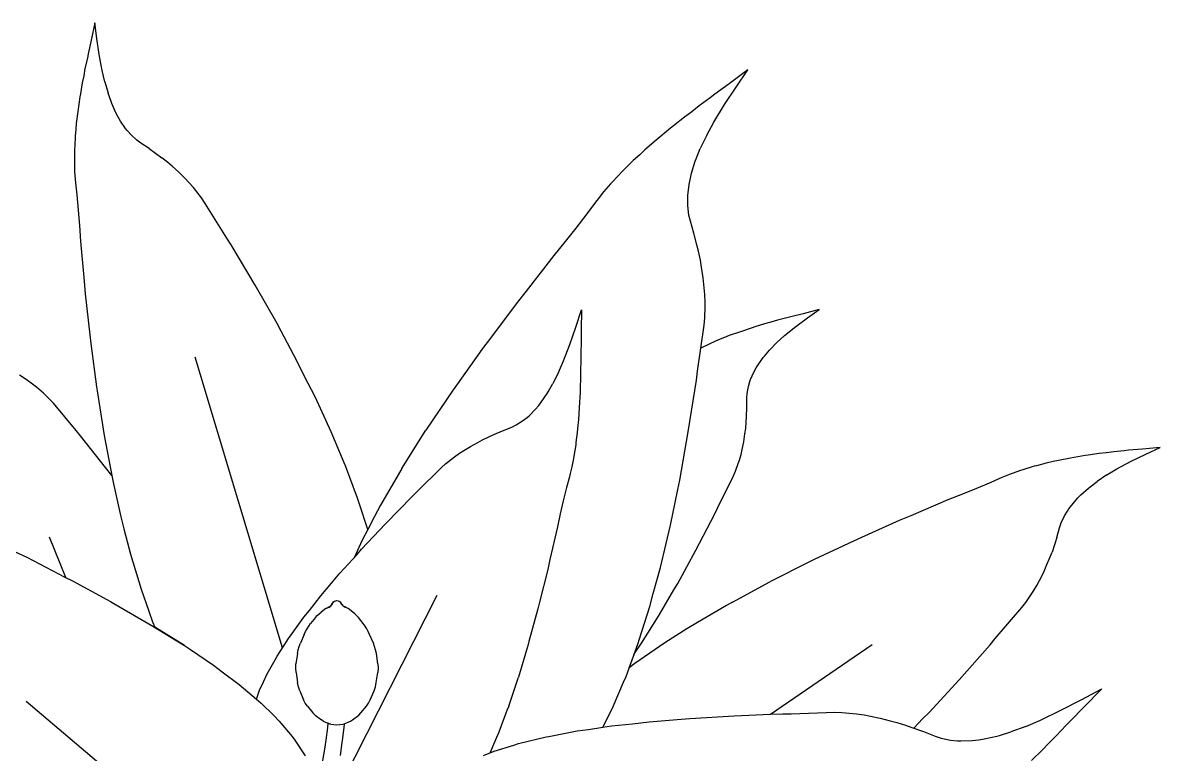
# Model space of a CAD drawing. Header units: metres. Extents: x 244.4 to 340.3, y -4.1 to 64.3.
# Drawn here: x 250.6925 to 251.1554, y 47.1249 to 47.4226 of the extents above; entities that cross this region are included whole.
import ezdxf

# ---------------------------------------------------------------- set-up
doc = ezdxf.new("R2010")
doc.units = ezdxf.units.M
doc.layers.add('Edges', color=7, linetype='Continuous')

msp = doc.modelspace()

# ---------------------------------------------------------------- linework, layer by layer
at = {"layer": 'Edges'}
for p, q in [((250.72186, 47.42256), (250.72032, 47.41542)), ((250.72268, 47.41613), (250.72186, 47.42256)), ((250.72361, 47.40963), (250.72268, 47.41613)), ((250.72032, 47.41542), (250.71907, 47.40996)), ((250.71877, 47.40818), (250.71781, 47.40397)), ((250.71907, 47.40996), (250.71877, 47.40818)), ((250.72479, 47.40315), (250.72361, 47.40963)), ((250.71781, 47.40397), (250.71731, 47.4009)), ((250.72585, 47.39852), (250.72479, 47.40315)), ((250.98751, 47.40341), (250.97991, 47.39771)), ((250.98275, 47.39639), (250.98751, 47.40341)), ((250.7167, 47.39812), (250.71599, 47.39363)), ((250.71731, 47.4009), (250.7167, 47.39812)), ((250.72585, 47.39852), (250.72719, 47.39389)), ((250.97991, 47.39771), (250.97406, 47.39349)), ((250.71599, 47.39363), (250.71574, 47.39241)), ((250.72842, 47.39047), (250.72719, 47.39389)), ((250.97406, 47.39349), (250.97227, 47.39202)), ((250.97808, 47.3893), (250.98275, 47.39639)), ((250.71574, 47.39241), (250.71489, 47.38641)), ((250.72872, 47.38965), (250.72842, 47.39047)), ((250.73042, 47.38589), (250.72872, 47.38965)), ((250.96778, 47.3888), (250.9647, 47.3863)), ((250.97227, 47.39202), (250.96778, 47.3888)), ((250.9737, 47.38211), (250.97808, 47.3893)), ((250.71489, 47.38641), (250.71428, 47.38155)), ((250.73122, 47.38443), (250.73042, 47.38589)), ((250.7323, 47.38253), (250.73122, 47.38443)), ((250.96178, 47.38419), (250.95733, 47.38056)), ((250.9647, 47.3863), (250.96178, 47.38419)), ((250.71412, 47.3793), (250.71381, 47.37637)), ((250.71428, 47.38155), (250.71412, 47.3793)), ((250.73435, 47.37955), (250.7323, 47.38253)), ((250.73503, 47.37873), (250.73435, 47.37955)), ((250.95606, 47.37963), (250.95024, 47.37476)), ((250.95733, 47.38056), (250.95606, 47.37963)), ((250.9708, 47.37685), (250.9737, 47.38211)), ((250.71381, 47.37637), (250.71363, 47.37231)), ((250.73654, 47.37701), (250.73503, 47.37873)), ((250.73888, 47.37484), (250.73654, 47.37701)), ((250.74053, 47.3736), (250.73888, 47.37484)), ((250.95024, 47.37476), (250.94562, 47.37081)), ((250.9708, 47.37685), (250.96819, 47.3714)), ((250.71355, 47.37132), (250.71348, 47.3665)), ((250.71363, 47.37231), (250.71355, 47.37132)), ((250.74399, 47.37135), (250.74053, 47.3736)), ((250.74399, 47.37135), (250.74908, 47.36764)), ((250.94562, 47.37081), (250.9436, 47.36888)), ((250.9665, 47.36718), (250.96819, 47.3714)), ((250.71348, 47.3665), (250.71352, 47.3655)), ((250.71352, 47.3655), (250.71359, 47.3619)), ((250.75149, 47.36572), (250.74908, 47.36764)), ((250.75327, 47.36415), (250.75149, 47.36572)), ((250.94089, 47.36647), (250.93736, 47.36296)), ((250.9436, 47.36888), (250.94089, 47.36647)), ((250.9646, 47.3613), (250.96611, 47.36617)), ((250.96611, 47.36617), (250.9665, 47.36718)), ((250.71359, 47.3619), (250.71383, 47.3589)), ((250.756, 47.36172), (250.75327, 47.36415)), ((250.75845, 47.35926), (250.756, 47.36172)), ((250.93648, 47.36213), (250.93246, 47.35789)), ((250.93736, 47.36296), (250.93648, 47.36213)), ((250.96415, 47.35929), (250.9646, 47.3613)), ((250.71383, 47.3589), (250.71392, 47.35746)), ((250.71392, 47.35746), (250.71446, 47.35251)), ((250.76008, 47.35759), (250.75845, 47.35926)), ((250.76194, 47.35549), (250.76008, 47.35759)), ((250.93168, 47.35697), (250.92883, 47.35374)), ((250.93246, 47.35789), (250.93168, 47.35697)), ((250.96311, 47.35227), (250.96361, 47.35668)), ((250.96361, 47.35668), (250.96415, 47.35929)), ((250.71446, 47.35251), (250.71504, 47.34624)), ((250.76288, 47.35431), (250.76194, 47.35549)), ((250.76527, 47.35125), (250.76288, 47.35431)), ((250.76676, 47.34906), (250.76527, 47.35125)), ((250.92883, 47.35374), (250.92662, 47.3509)), ((250.96308, 47.35096), (250.96311, 47.35227)), ((250.77555, 47.33489), (250.76676, 47.34906)), ((250.92555, 47.34958), (250.92206, 47.34485)), ((250.92662, 47.3509), (250.92555, 47.34958)), ((250.96312, 47.34818), (250.96308, 47.35096)), ((250.96358, 47.34431), (250.96312, 47.34818)), ((250.71504, 47.34624), (250.71553, 47.3401)), ((250.92206, 47.34485), (250.91761, 47.33903)), ((250.96415, 47.34183), (250.96358, 47.34431)), ((250.96562, 47.337), (250.96415, 47.34183)), ((250.71553, 47.3401), (250.71595, 47.33371)), ((250.91761, 47.33903), (250.91321, 47.3335)), ((250.71595, 47.33371), (250.71748, 47.31747)), ((250.7773, 47.33215), (250.77555, 47.33489)), ((250.91321, 47.3335), (250.90859, 47.3279)), ((250.96683, 47.33215), (250.96562, 47.337)), ((250.78705, 47.3158), (250.7773, 47.33215)), ((250.90859, 47.3279), (250.89729, 47.31329)), ((250.9675, 47.32956), (250.96683, 47.33215)), ((250.96826, 47.32592), (250.9675, 47.32956)), ((250.9687, 47.32311), (250.96826, 47.32592)), ((250.96939, 47.3188), (250.9687, 47.32311)), ((250.96978, 47.31471), (250.96939, 47.3188)), ((250.71748, 47.31747), (250.7179, 47.3123)), ((250.79596, 47.30016), (250.78705, 47.3158)), ((250.97002, 47.31199), (250.96978, 47.31471)), ((250.7179, 47.3123), (250.71979, 47.29557)), ((250.89729, 47.31329), (250.89367, 47.30876)), ((250.97014, 47.30872), (250.97002, 47.31199)), ((250.89367, 47.30876), (250.88244, 47.29368)), ((250.91752, 47.29863), (250.9199, 47.30568)), ((250.9199, 47.30568), (250.91972, 47.29752)), ((250.97002, 47.30251), (250.97012, 47.30696)), ((250.97012, 47.30696), (250.97014, 47.30872)), ((251.0166, 47.30588), (251.01006, 47.30417)), ((251.01184, 47.30246), (251.0166, 47.30588)), ((250.79762, 47.297), (250.79596, 47.30016)), ((250.96973, 47.29951), (250.97002, 47.30251)), ((250.99689, 47.30066), (250.99436, 47.30002)), ((250.9996, 47.3015), (250.99689, 47.30066)), ((251.00346, 47.30245), (250.9996, 47.3015)), ((251.00504, 47.30295), (251.00346, 47.30245)), ((251.01006, 47.30417), (251.00504, 47.30295)), ((251.0071, 47.29895), (251.01184, 47.30246)), ((250.71979, 47.29557), (250.72016, 47.29202)), ((250.80408, 47.285), (250.79762, 47.297)), ((250.91509, 47.29169), (250.91752, 47.29863)), ((250.91972, 47.29752), (250.91971, 47.29139)), ((250.96841, 47.29018), (250.96973, 47.29951)), ((250.9841, 47.29671), (250.97993, 47.29524)), ((250.98931, 47.29847), (250.9841, 47.29671)), ((250.99041, 47.29876), (250.98931, 47.29847)), ((250.99436, 47.30002), (250.99041, 47.29876)), ((251.00252, 47.29524), (251.0071, 47.29895)), ((250.72016, 47.29202), (250.72252, 47.27447)), ((250.88244, 47.29368), (250.88004, 47.29056)), ((250.91249, 47.28495), (250.91509, 47.29169)), ((250.91971, 47.29139), (250.91959, 47.28941)), ((250.97147, 47.29168), (250.96841, 47.29018)), ((250.97229, 47.29202), (250.97147, 47.29168)), ((250.97559, 47.29352), (250.97229, 47.29202)), ((250.97806, 47.29446), (250.97559, 47.29352)), ((250.97993, 47.29524), (250.97806, 47.29446)), ((250.99937, 47.29242), (250.99637, 47.28938)), ((250.99937, 47.29242), (251.00252, 47.29524)), ((250.79816, 47.16817), (250.76266, 47.28651)), ((250.88004, 47.29056), (250.86875, 47.2747)), ((250.91959, 47.28941), (250.91962, 47.28476)), ((250.96707, 47.28075), (250.96841, 47.29018)), ((250.99168, 47.28335), (250.99379, 47.28633)), ((250.99379, 47.28633), (250.99428, 47.28692)), ((250.99428, 47.28692), (250.99637, 47.28938)), ((250.8072, 47.27868), (250.80408, 47.285)), ((250.91047, 47.28027), (250.91249, 47.28495)), ((250.91962, 47.28476), (250.91946, 47.28141)), ((250.98999, 47.28039), (250.99093, 47.28208)), ((250.99093, 47.28208), (250.99168, 47.28335)), ((250.69392, 47.27736), (250.69113, 47.27913)), ((250.69643, 47.27553), (250.69392, 47.27736)), ((250.81142, 47.27031), (250.8072, 47.27868)), ((250.91047, 47.28027), (250.90821, 47.27572)), ((250.91948, 47.27841), (250.91925, 47.2736)), ((250.91946, 47.28141), (250.91948, 47.27841)), ((250.96331, 47.25604), (250.96663, 47.27712)), ((250.96663, 47.27712), (250.96707, 47.28075)), ((250.98838, 47.27653), (250.98868, 47.27744)), ((250.98868, 47.27744), (250.98999, 47.28039)), ((250.69809, 47.27428), (250.69643, 47.27553)), ((250.7, 47.27269), (250.69809, 47.27428)), ((250.70098, 47.27179), (250.7, 47.27269)), ((250.72252, 47.27447), (250.72273, 47.27281)), ((250.72273, 47.27281), (250.72563, 47.25465)), ((250.86768, 47.27324), (250.85657, 47.25675)), ((250.86875, 47.2747), (250.86768, 47.27324)), ((250.90586, 47.27164), (250.90631, 47.27241)), ((250.90631, 47.27241), (250.90821, 47.27572)), ((250.91925, 47.2736), (250.91926, 47.2723)), ((250.98731, 47.2717), (250.98781, 47.27456)), ((250.98781, 47.27456), (250.98838, 47.27653)), ((250.70344, 47.26945), (250.70098, 47.27179)), ((250.70499, 47.26774), (250.70344, 47.26945)), ((250.71418, 47.25661), (250.70499, 47.26774)), ((250.81576, 47.26084), (250.81142, 47.27031)), ((250.90243, 47.26683), (250.90349, 47.26816)), ((250.90349, 47.26816), (250.90586, 47.27164)), ((250.91926, 47.2723), (250.91891, 47.26602)), ((250.98718, 47.2698), (250.98731, 47.2717)), ((250.98719, 47.26598), (250.98718, 47.2698)), ((250.89849, 47.2626), (250.90103, 47.26517)), ((250.90103, 47.26517), (250.90243, 47.26683)), ((250.91891, 47.26602), (250.91861, 47.26104)), ((250.98701, 47.26221), (250.98719, 47.26598)), ((250.81799, 47.25608), (250.81576, 47.26084)), ((250.89144, 47.25802), (250.89327, 47.2589)), ((250.89327, 47.2589), (250.89591, 47.26055)), ((250.89591, 47.26055), (250.89768, 47.26192)), ((250.89768, 47.26192), (250.89849, 47.2626)), ((250.91835, 47.25876), (250.91813, 47.25582)), ((250.91861, 47.26104), (250.91835, 47.25876)), ((250.98666, 47.25739), (250.98692, 47.26019)), ((250.98692, 47.26019), (250.98701, 47.26221)), ((250.716, 47.25447), (250.71418, 47.25661)), ((250.72619, 47.24164), (250.716, 47.25447)), ((250.72563, 47.25465), (250.72884, 47.23759)), ((250.72563, 47.25465), (250.7287, 47.23834)), ((250.82326, 47.2435), (250.81799, 47.25608)), ((250.84673, 47.24114), (250.85657, 47.25675)), ((250.87958, 47.25283), (250.8822, 47.25412)), ((250.8822, 47.25412), (250.88412, 47.25495)), ((250.88412, 47.25495), (250.88772, 47.25657)), ((250.88772, 47.25657), (250.89144, 47.25802)), ((250.91813, 47.25582), (250.9176, 47.25181)), ((250.95983, 47.23646), (250.96331, 47.25604)), ((250.98588, 47.25199), (250.98635, 47.25526)), ((250.98635, 47.25526), (250.98666, 47.25739)), ((250.87197, 47.24848), (250.87466, 47.25016)), ((250.87466, 47.25016), (250.87763, 47.25176)), ((250.87763, 47.25176), (250.87958, 47.25283)), ((250.91751, 47.25085), (250.9168, 47.24621)), ((250.9176, 47.25181), (250.91751, 47.25085)), ((250.98522, 47.24895), (250.98588, 47.25199)), ((251.15535, 47.24974), (251.14808, 47.24904)), ((251.14947, 47.247), (251.15535, 47.24974)), ((250.8645, 47.2431), (250.86816, 47.24596)), ((250.86816, 47.24596), (250.87021, 47.24738)), ((250.87021, 47.24738), (250.87197, 47.24848)), ((250.91659, 47.24526), (250.91597, 47.2419)), ((250.9168, 47.24621), (250.91659, 47.24526)), ((250.98409, 47.24453), (250.98477, 47.24693)), ((250.98477, 47.24693), (250.98522, 47.24895)), ((251.1188, 47.24539), (251.11398, 47.24449)), ((251.12476, 47.2464), (251.1188, 47.24539)), ((251.12601, 47.24654), (251.12476, 47.2464)), ((251.1305, 47.24723), (251.12601, 47.24654)), ((251.13334, 47.24749), (251.1305, 47.24723)), ((251.13641, 47.24794), (251.13334, 47.24749)), ((251.14071, 47.24831), (251.13641, 47.24794)), ((251.1425, 47.24857), (251.14071, 47.24831)), ((251.14808, 47.24904), (251.1425, 47.24857)), ((251.14357, 47.24414), (251.14947, 47.247)), ((250.7287, 47.23834), (250.72619, 47.24164)), ((250.82378, 47.24228), (250.82326, 47.2435)), ((250.82876, 47.22904), (250.82378, 47.24228)), ((250.84673, 47.24114), (250.8453, 47.23864)), ((250.85291, 47.23163), (250.86284, 47.24158)), ((250.86284, 47.24158), (250.8645, 47.2431)), ((250.91597, 47.2419), (250.91528, 47.23914)), ((250.98161, 47.23796), (250.98254, 47.24006)), ((250.98254, 47.24006), (250.98367, 47.24327)), ((250.98367, 47.24327), (250.98409, 47.24453)), ((251.09846, 47.24034), (251.09505, 47.23917)), ((251.0994, 47.24068), (251.09846, 47.24034)), ((251.10401, 47.24207), (251.0994, 47.24068)), ((251.10498, 47.24231), (251.10401, 47.24207)), ((251.1089, 47.24336), (251.10498, 47.24231)), ((251.11179, 47.24396), (251.1089, 47.24336)), ((251.11398, 47.24449), (251.11179, 47.24396)), ((251.13366, 47.23863), (251.13775, 47.24105)), ((251.13775, 47.24105), (251.14357, 47.24414)), ((250.72884, 47.23759), (250.72944, 47.23494)), ((250.8453, 47.23864), (250.8381, 47.22626)), ((250.91498, 47.23784), (250.91377, 47.23342)), ((250.91528, 47.23914), (250.91498, 47.23784)), ((250.95899, 47.23262), (250.95983, 47.23646)), ((250.9752, 47.22503), (250.98161, 47.23796)), ((251.08637, 47.23549), (251.08057, 47.23303)), ((251.09092, 47.23751), (251.08637, 47.23549)), ((251.09227, 47.23803), (251.09092, 47.23751)), ((251.09505, 47.23917), (251.09227, 47.23803)), ((251.12678, 47.23373), (251.12966, 47.23595)), ((251.13366, 47.23863), (251.12966, 47.23595)), ((250.72944, 47.23494), (250.7324, 47.2215)), ((250.85098, 47.22979), (250.85291, 47.23163)), ((250.91377, 47.23342), (250.91239, 47.22797)), ((250.95607, 47.2181), (250.95899, 47.23262)), ((251.07487, 47.2307), (251.06892, 47.22836)), ((251.08057, 47.23303), (251.07487, 47.2307)), ((251.12302, 47.23044), (251.12609, 47.2332)), ((251.12609, 47.2332), (251.12678, 47.23373)), ((250.82953, 47.22667), (250.82876, 47.22904)), ((250.83292, 47.21638), (250.82953, 47.22667)), ((250.8381, 47.22626), (250.83567, 47.22161)), ((250.84012, 47.21865), (250.85098, 47.22979)), ((250.91239, 47.22797), (250.91121, 47.22277)), ((251.06892, 47.22836), (251.05391, 47.22197)), ((251.11817, 47.22476), (251.1204, 47.22763)), ((251.1204, 47.22763), (251.12187, 47.22923)), ((251.12187, 47.22923), (251.12302, 47.23044)), ((250.7324, 47.2215), (250.73367, 47.21662)), ((250.83567, 47.22161), (250.83292, 47.21638)), ((250.91121, 47.22277), (250.91014, 47.2175)), ((250.96644, 47.20794), (250.974, 47.22249)), ((250.974, 47.22249), (250.9752, 47.22503)), ((251.05391, 47.22197), (251.04911, 47.21999)), ((251.11507, 47.21902), (251.11643, 47.22191)), ((251.11643, 47.22191), (251.1176, 47.22387)), ((251.1176, 47.22387), (251.11817, 47.22476)), ((250.83036, 47.20833), (250.84012, 47.21865)), ((250.91014, 47.2175), (250.90698, 47.2042)), ((250.95425, 47.21069), (250.95607, 47.2181)), ((251.04911, 47.21999), (251.03375, 47.2131)), ((251.11329, 47.21309), (251.11439, 47.21707)), ((251.11439, 47.21707), (251.11507, 47.21902)), ((250.71004, 47.19678), (250.7034, 47.21319)), ((250.73367, 47.21662), (250.73633, 47.20636)), ((250.83292, 47.21638), (250.83065, 47.21206)), ((251.03375, 47.2131), (251.03048, 47.21167)), ((251.11329, 47.21309), (251.11131, 47.20711)), ((250.83065, 47.21206), (250.82731, 47.20488)), ((250.82853, 47.20621), (250.83036, 47.20833)), ((250.95201, 47.20095), (250.95425, 47.21069)), ((250.95904, 47.19443), (250.96644, 47.20794)), ((251.03048, 47.21167), (251.01447, 47.20408)), ((250.68934, 47.20733), (250.69418, 47.20503)), ((250.69418, 47.20503), (250.70957, 47.19701)), ((250.73633, 47.20636), (250.74062, 47.19214)), ((250.82157, 47.19857), (250.82853, 47.20621)), ((250.90698, 47.2042), (250.9061, 47.20007)), ((251.01296, 47.20338), (250.99654, 47.1951)), ((251.01447, 47.20408), (251.01296, 47.20338)), ((251.10926, 47.20206), (251.11021, 47.20423)), ((251.11021, 47.20423), (251.11131, 47.20711)), ((250.81819, 47.19448), (250.82157, 47.19857)), ((250.9061, 47.20007), (250.90274, 47.18683)), ((250.94904, 47.19026), (250.95201, 47.20095)), ((251.10618, 47.19563), (251.10778, 47.19871)), ((251.10778, 47.19871), (251.10926, 47.20206)), ((250.70957, 47.19701), (250.71276, 47.19543)), ((250.71276, 47.19543), (250.7282, 47.187)), ((250.81374, 47.18935), (250.81819, 47.19448)), ((250.95747, 47.19182), (250.95904, 47.19443)), ((250.98126, 47.18685), (250.99654, 47.1951)), ((251.10508, 47.19358), (251.10618, 47.19563)), ((250.74062, 47.19214), (250.74376, 47.18316)), ((250.80913, 47.18343), (250.81374, 47.18935)), ((250.82129, 47.11127), (250.86108, 47.1897)), ((250.94763, 47.18496), (250.94904, 47.19026)), ((250.95165, 47.18181), (250.95747, 47.19182)), ((251.10062, 47.1867), (251.10281, 47.18991)), ((251.10281, 47.18991), (251.10364, 47.19116)), ((251.10364, 47.19116), (251.10508, 47.19358)), ((250.7282, 47.187), (250.72962, 47.18626)), ((250.72962, 47.18626), (250.74481, 47.17749)), ((250.81577, 47.18416), (250.81639, 47.18454)), ((250.81639, 47.18454), (250.81707, 47.18485)), ((250.81701, 47.18463), (250.81752, 47.18506)), ((250.81707, 47.18485), (250.81752, 47.18506)), ((250.81752, 47.18506), (250.81754, 47.18507)), ((250.81754, 47.18507), (250.81758, 47.18511)), ((250.81758, 47.18511), (250.8181, 47.18565)), ((250.81771, 47.18516), (250.81758, 47.18511)), ((250.81771, 47.18516), (250.8176, 47.18502)), ((250.81775, 47.18521), (250.81771, 47.18516)), ((250.8181, 47.18565), (250.81775, 47.18521)), ((250.81798, 47.18536), (250.81775, 47.18521)), ((250.8181, 47.18565), (250.81817, 47.18574)), ((250.81817, 47.18574), (250.81867, 47.1865)), ((250.81856, 47.18624), (250.81817, 47.18574)), ((250.81867, 47.1865), (250.81898, 47.18689)), ((250.81898, 47.18689), (250.81937, 47.18718)), ((250.81937, 47.18718), (250.81983, 47.18737)), ((250.81983, 47.18737), (250.82033, 47.18743)), ((250.82033, 47.18743), (250.82082, 47.18737)), ((250.82082, 47.18737), (250.82128, 47.18718)), ((250.82128, 47.18718), (250.82167, 47.18689)), ((250.82167, 47.18689), (250.82198, 47.1865)), ((250.82248, 47.18574), (250.82198, 47.1865)), ((250.82255, 47.18565), (250.82248, 47.18574)), ((250.82307, 47.18511), (250.82255, 47.18565)), ((250.8229, 47.18521), (250.82255, 47.18565)), ((250.8229, 47.18521), (250.82267, 47.18536)), ((250.82294, 47.18516), (250.8229, 47.18521)), ((250.82305, 47.18502), (250.82294, 47.18516)), ((250.82307, 47.18511), (250.82294, 47.18516)), ((250.82311, 47.18507), (250.82307, 47.18511)), ((250.82313, 47.18506), (250.82311, 47.18507)), ((250.82358, 47.18485), (250.82313, 47.18506)), ((250.82364, 47.18463), (250.82313, 47.18506)), ((250.82426, 47.18454), (250.82358, 47.18485)), ((250.82488, 47.18416), (250.82426, 47.18454)), ((250.90274, 47.18683), (250.90211, 47.1841)), ((250.94333, 47.17141), (250.94763, 47.18496)), ((250.97891, 47.18548), (250.96702, 47.17857)), ((250.98126, 47.18685), (250.97891, 47.18548)), ((251.08816, 47.17194), (251.09898, 47.18462)), ((251.09898, 47.18462), (251.10062, 47.1867)), ((250.74376, 47.18316), (250.74529, 47.17884)), ((250.80141, 47.17307), (250.80685, 47.18063)), ((250.80685, 47.18063), (250.80913, 47.18343)), ((250.8116, 47.18059), (250.80964, 47.1781)), ((250.8116, 47.18059), (250.8123, 47.18138)), ((250.8123, 47.18138), (250.81306, 47.1821)), ((250.81306, 47.1821), (250.81388, 47.18275)), ((250.81577, 47.18416), (250.81388, 47.18275)), ((250.82677, 47.18275), (250.82488, 47.18416)), ((250.8276, 47.1821), (250.82677, 47.18275)), ((250.82835, 47.18138), (250.8276, 47.1821)), ((250.82905, 47.18059), (250.82835, 47.18138)), ((250.83101, 47.1781), (250.82905, 47.18059)), ((250.90211, 47.1841), (250.89845, 47.17074)), ((250.94843, 47.17678), (250.95165, 47.18181)), ((250.74481, 47.17749), (250.75827, 47.16915)), ((250.74529, 47.17884), (250.74618, 47.17664)), ((250.75827, 47.16915), (250.74618, 47.17664)), ((250.80756, 47.17486), (250.80817, 47.17599)), ((250.80817, 47.17599), (250.80887, 47.17707)), ((250.80887, 47.17707), (250.80964, 47.1781)), ((250.83178, 47.17707), (250.83101, 47.1781)), ((250.83248, 47.17599), (250.83178, 47.17707)), ((250.83309, 47.17486), (250.83248, 47.17599)), ((250.94425, 47.17006), (250.94843, 47.17678)), ((250.96276, 47.17587), (250.95379, 47.17022)), ((250.96702, 47.17857), (250.96276, 47.17587)), ((250.79595, 47.16476), (250.8009, 47.17238)), ((250.79816, 47.16817), (250.8009, 47.17238)), ((250.8009, 47.17238), (250.80141, 47.17307)), ((250.80702, 47.17368), (250.80549, 47.17007)), ((250.80702, 47.17368), (250.80756, 47.17486)), ((250.83363, 47.17368), (250.83309, 47.17486)), ((250.83516, 47.17007), (250.83363, 47.17368)), ((250.89845, 47.17074), (250.89814, 47.16952)), ((250.94293, 47.17012), (250.94333, 47.17141)), ((251.08608, 47.16943), (251.08816, 47.17194)), ((250.75827, 47.16915), (250.76031, 47.16775)), ((250.76031, 47.16775), (250.77017, 47.1611)), ((250.80424, 47.16594), (250.80367, 47.16174)), ((250.80424, 47.16594), (250.80456, 47.16735)), ((250.80456, 47.16735), (250.80498, 47.16872)), ((250.80498, 47.16872), (250.80549, 47.17007)), ((250.83567, 47.16872), (250.83516, 47.17007)), ((250.83609, 47.16735), (250.83567, 47.16872)), ((250.83641, 47.16594), (250.83609, 47.16735)), ((250.83698, 47.16174), (250.83641, 47.16594)), ((250.89814, 47.16952), (250.89417, 47.15629)), ((250.93797, 47.15659), (250.94293, 47.17012)), ((250.93925, 47.16008), (250.94138, 47.1659)), ((250.94138, 47.1659), (250.94293, 47.17012)), ((250.94138, 47.1659), (250.94425, 47.17006)), ((250.95379, 47.17022), (250.94155, 47.16181)), ((250.99678, 47.14118), (251.03815, 47.16951)), ((251.07347, 47.15517), (251.08608, 47.16943)), ((250.79196, 47.15767), (250.79517, 47.16337)), ((250.79517, 47.16337), (250.79595, 47.16476)), ((250.80359, 47.15998), (250.80367, 47.16174)), ((250.83698, 47.16174), (250.83706, 47.15998)), ((250.94155, 47.16181), (250.93925, 47.16008)), ((250.77017, 47.1611), (250.77364, 47.15848)), ((250.77364, 47.15848), (250.78056, 47.15331)), ((250.79042, 47.15435), (250.79196, 47.15767)), ((250.80374, 47.15822), (250.80359, 47.15998)), ((250.80374, 47.15822), (250.8043, 47.15404)), ((250.83635, 47.15404), (250.83691, 47.15822)), ((250.83706, 47.15998), (250.83691, 47.15822)), ((250.78056, 47.15331), (250.78759, 47.14733)), ((250.78888, 47.15099), (250.79042, 47.15435)), ((250.80465, 47.15237), (250.8043, 47.15404)), ((250.80521, 47.15077), (250.80465, 47.15237)), ((250.83544, 47.15077), (250.836, 47.15237)), ((250.836, 47.15237), (250.83635, 47.15404)), ((250.89022, 47.14446), (250.89417, 47.15629)), ((250.93271, 47.14427), (250.93697, 47.15426)), ((250.93697, 47.15426), (250.93797, 47.15659)), ((251.06127, 47.14193), (251.07347, 47.15517)), ((250.78759, 47.14733), (250.78888, 47.15099)), ((250.80521, 47.15077), (250.80678, 47.14709)), ((250.83388, 47.14709), (250.83544, 47.15077)), ((251.12318, 47.14707), (251.13153, 47.15151)), ((251.13153, 47.15151), (251.12424, 47.14412)), ((250.77916, 47.07426), (250.69385, 47.14635)), ((250.78759, 47.14733), (250.78945, 47.14575)), ((250.78945, 47.14575), (250.79462, 47.14067)), ((250.80746, 47.14573), (250.80678, 47.14709)), ((250.80834, 47.14449), (250.80746, 47.14573)), ((250.80834, 47.14449), (250.81054, 47.14169)), ((250.83011, 47.14169), (250.83231, 47.14449)), ((250.83231, 47.14449), (250.83319, 47.14573)), ((250.83319, 47.14573), (250.83388, 47.14709)), ((250.89022, 47.14446), (250.88951, 47.14265)), ((250.93, 47.13883), (250.93271, 47.14427)), ((251.10661, 47.1388), (251.11489, 47.14277)), ((251.11489, 47.14277), (251.12318, 47.14707)), ((251.12424, 47.14412), (251.1189, 47.13846)), ((250.79462, 47.14067), (250.79689, 47.13839)), ((250.79689, 47.13839), (250.80218, 47.13212)), ((250.81141, 47.14081), (250.81054, 47.14169)), ((250.81141, 47.14081), (250.81402, 47.13886)), ((250.81474, 47.13836), (250.81402, 47.13886)), ((250.81474, 47.13836), (250.81665, 47.13758)), ((250.82322, 47.13727), (250.82591, 47.13836)), ((250.82591, 47.13836), (250.82663, 47.13886)), ((250.82663, 47.13886), (250.82924, 47.14081)), ((250.82924, 47.14081), (250.83011, 47.14169)), ((250.88951, 47.14265), (250.88621, 47.13389)), ((250.92852, 47.1359), (250.93, 47.13883)), ((250.94066, 47.13732), (250.94735, 47.13815)), ((250.94735, 47.13815), (250.96043, 47.13916)), ((250.96043, 47.13916), (250.96397, 47.13951)), ((250.96397, 47.13951), (250.98198, 47.14055)), ((250.98198, 47.14055), (250.99678, 47.14118)), ((250.99678, 47.14118), (251.00172, 47.14139)), ((251.00172, 47.14139), (251.00511, 47.14141)), ((251.00511, 47.14141), (251.02296, 47.14196)), ((251.02296, 47.14196), (251.02581, 47.14192)), ((251.02581, 47.14192), (251.03169, 47.14137)), ((251.03169, 47.14137), (251.03481, 47.14091)), ((251.03481, 47.14091), (251.0374, 47.14038)), ((251.0374, 47.14038), (251.04135, 47.1396)), ((251.04135, 47.1396), (251.04549, 47.13849)), ((251.04549, 47.13849), (251.04823, 47.13778)), ((251.05503, 47.13552), (251.05877, 47.13939)), ((251.05877, 47.13939), (251.06127, 47.14193)), ((251.10068, 47.13623), (251.10661, 47.1388)), ((251.1189, 47.13846), (251.11706, 47.13673)), ((250.81649, 47.13585), (250.81584, 47.13057)), ((250.81665, 47.13758), (250.81649, 47.13585)), ((250.81667, 47.13779), (250.81665, 47.13758)), ((250.81665, 47.13758), (250.81743, 47.13727)), ((250.81786, 47.13713), (250.81743, 47.13727)), ((250.81786, 47.13713), (250.82033, 47.13681)), ((250.82033, 47.13681), (250.82279, 47.13713)), ((250.82316, 47.1358), (250.82251, 47.1305)), ((250.82279, 47.13713), (250.82322, 47.13727)), ((250.8233, 47.1373), (250.82316, 47.1358)), ((250.88621, 47.13389), (250.88482, 47.13075)), ((250.90651, 47.13214), (250.91812, 47.13439)), ((250.91812, 47.13439), (250.92266, 47.13499)), ((250.92266, 47.13499), (250.92852, 47.1359)), ((250.92852, 47.1359), (250.93208, 47.13645)), ((250.93208, 47.13645), (250.94066, 47.13732)), ((251.04823, 47.13778), (251.05176, 47.13669)), ((251.05176, 47.13669), (251.05426, 47.13578)), ((251.05426, 47.13578), (251.059, 47.13414)), ((251.05503, 47.13552), (251.059, 47.13414)), ((251.059, 47.13414), (251.0637, 47.13225)), ((251.08999, 47.13259), (251.09462, 47.13399)), ((251.10068, 47.13623), (251.09462, 47.13399)), ((251.11706, 47.13673), (251.11305, 47.13242)), ((250.80218, 47.13212), (250.80326, 47.13066)), ((250.80326, 47.13066), (250.80743, 47.12425)), ((250.81584, 47.13057), (250.81516, 47.12613)), ((250.82239, 47.12966), (250.8216, 47.12436)), ((250.82251, 47.1305), (250.82239, 47.12966)), ((250.88482, 47.13075), (250.88249, 47.12539)), ((250.89229, 47.12861), (250.89422, 47.12922)), ((250.89422, 47.12922), (250.90543, 47.13195)), ((250.90543, 47.13195), (250.90651, 47.13214)), ((251.0637, 47.13225), (251.06616, 47.13147)), ((251.06616, 47.13147), (251.07004, 47.13069)), ((251.07004, 47.13069), (251.07287, 47.13041)), ((251.07287, 47.13041), (251.07421, 47.13034)), ((251.07421, 47.13034), (251.0788, 47.13049)), ((251.0788, 47.13049), (251.08154, 47.13082)), ((251.08154, 47.13082), (251.08368, 47.13113)), ((251.08368, 47.13113), (251.0889, 47.13227)), ((251.0889, 47.13227), (251.08999, 47.13259)), ((251.10998, 47.12947), (251.10738, 47.12667)), ((251.11305, 47.13242), (251.10998, 47.12947)), ((250.81516, 47.12613), (250.81422, 47.12085)), ((250.88004, 47.12441), (250.88436, 47.12613)), ((250.88436, 47.12613), (250.89229, 47.12861)), ((251.10738, 47.12667), (251.10298, 47.12242))]:
    msp.add_line(p, q, dxfattribs=at)

doc.saveas('drawing.dxf')
